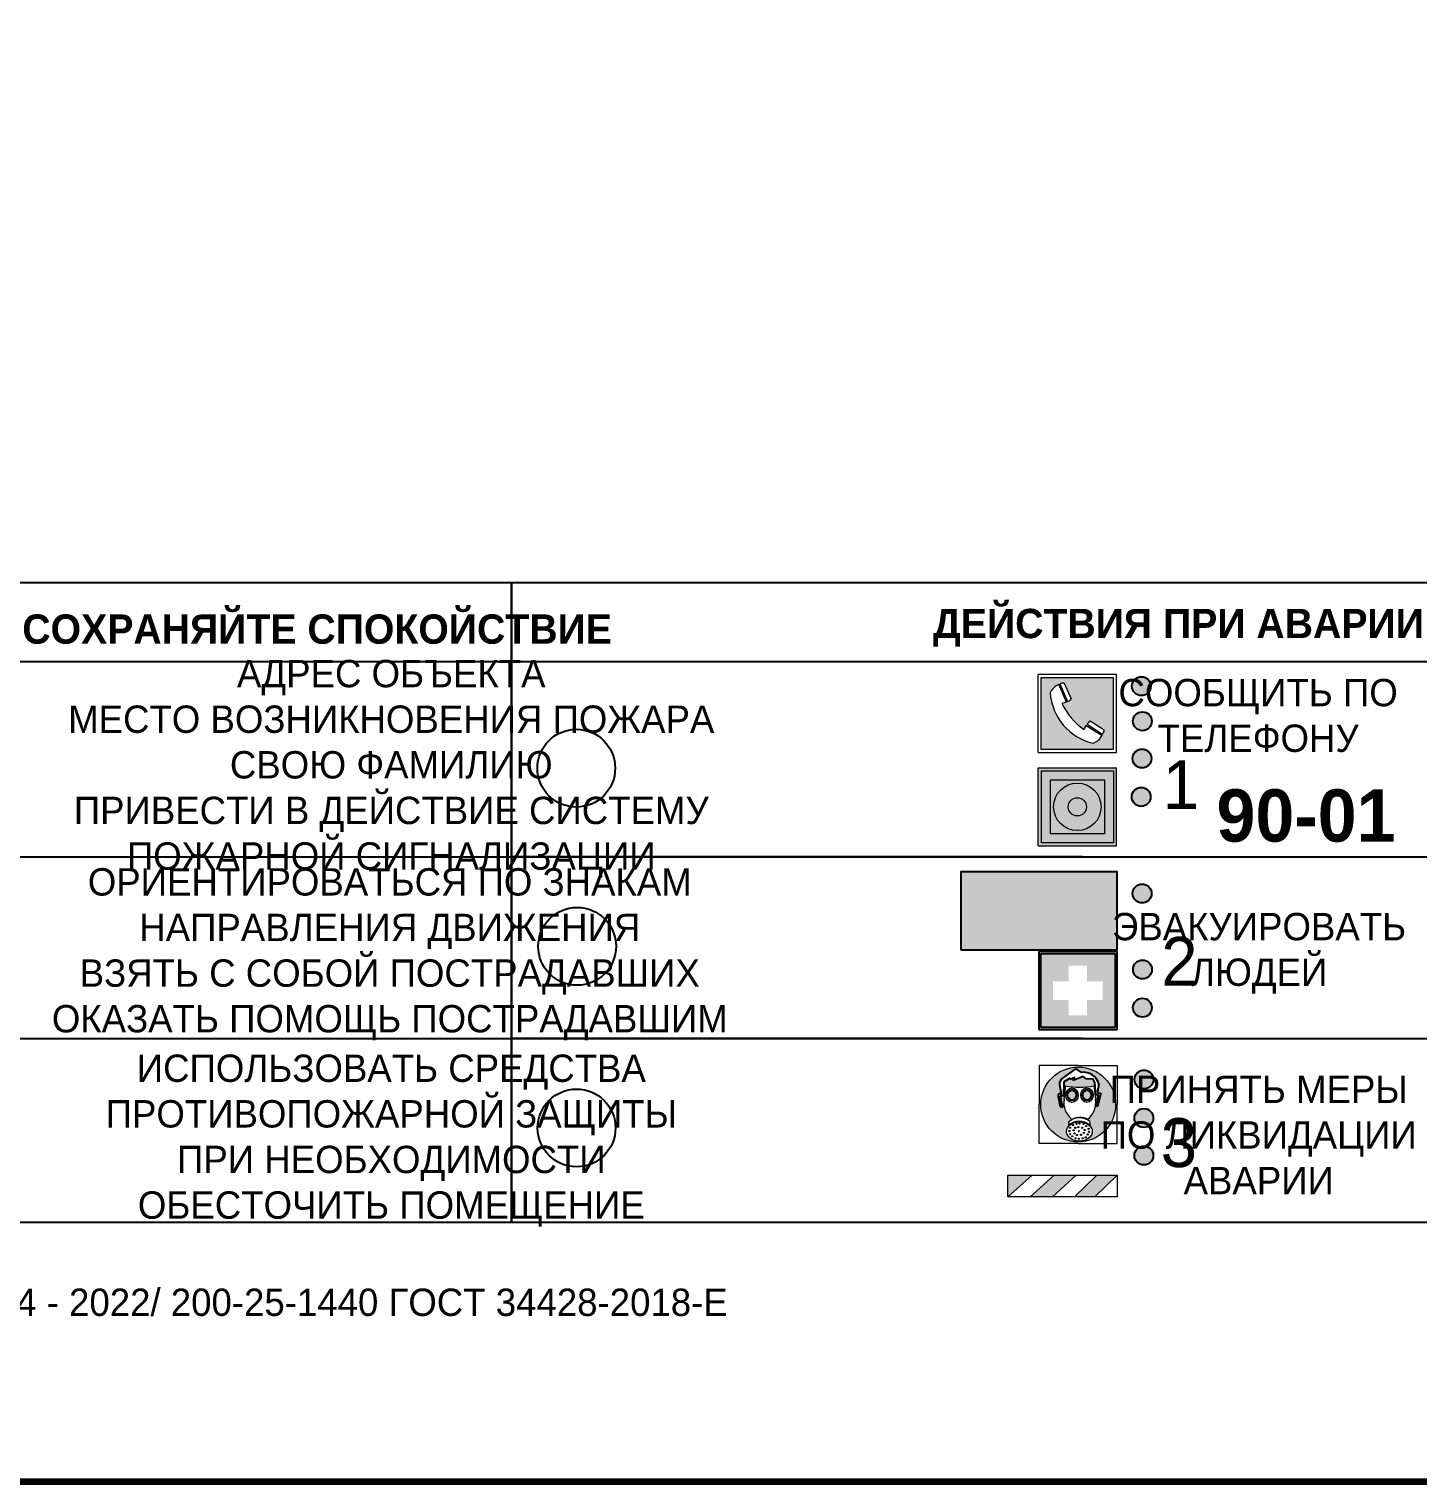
# Model space of a CAD drawing. Header units: millimetres. Extents: x 13810 to 67229, y 12374 to 21950.
# Drawn here: x 17416.5 to 17558.6, y 20273.6 to 20422.3 of the extents above; entities that cross this region are included whole.
import ezdxf

# ---------------------------------------------------------------- set-up
doc = ezdxf.new("R2010")
doc.units = ezdxf.units.MM
doc.styles.add('обычный', font='arial.ttf')

# ---------------------------------------------------------------- blocks, each defined once
blk = doc.blocks.new('A$C38D26F80')
h = blk.add_hatch(color=5)
h.dxf.hatch_style = 1
h.paths.add_polyline_path([(-8.77, -4.48, 1), (-0.19, -4.48, 1)])
h.paths.add_polyline_path([(-6.75, -3.58), (-6.75, -3.31), (-6.62, -3.22), (-6.5, -3.22), (-6.42, -3.3), (-6.39, -3.28), (-6.59, -2.23), (-6.59, -2.01), (-6.38, -1.58), (-4.76, -0.4), (-4.13, -0.79, -0.362848), (-2.1, -2.1, -0.201049), (-2.17, -2.48, 0.085434), (-2.26, -3.13), (-1.9, -3.16), (-2.25, -4.7), (-2.4, -4.59), (-2.43, -4.34), (-2.36, -4.34), (-2.14, -3.34), (-2.47, -3.42), (-2.58, -1.95), (-2.77, -1.58), (-3.58, -1.52), (-3.92, -1.26), (-5.05, -1.73), (-4.87, -1.39), (-5.41, -1.6), (-5.41, -1.46), (-6.13, -1.87), (-6.18, -3.5), (-6.56, -3.47), (-6.37, -4.59), (-6.16, -4.43), (-6.16, -4.66), (-6.36, -4.79), (-6.37, -4.8), (-6.51, -4.76)], flags=16)
h.paths.add_polyline_path([(-6.51, -4.76), (-6.36, -4.79), (-6.37, -4.8)], flags=0)
h.paths.add_polyline_path([(-5.92, -2.34, 0.089508), (-2.67, -2.35), (-2.48, -3.88, -0.268602), (-3.4, -6.18, 0.262449), (-5.2, -6.18, -0.268602), (-6.11, -3.88)], flags=16)
edge = h.paths.add_edge_path(flags=16)
edge.add_ellipse((-5.19, -3.41), major_axis=(0, 0.842), ratio=0.848992, start_angle=0, end_angle=360)
edge = h.paths.add_edge_path(flags=0)
edge.add_ellipse((-5.19, -3.39), major_axis=(0, 0.665), ratio=0.853798, start_angle=0, end_angle=360)
edge = h.paths.add_edge_path(flags=0)
edge.add_ellipse((-5.19, -3.4), major_axis=(0, 0.528), ratio=0.864094, start_angle=0, end_angle=360)
edge = h.paths.add_edge_path(flags=16)
edge.add_ellipse((-3.47, -3.4), major_axis=(0, 0.842), ratio=0.848992, start_angle=0, end_angle=360)
h.paths.add_polyline_path([(-3.13, -6.45), (-3.13, -6.84, 0.383174), (-5.57, -6.85), (-5.57, -6.49, -0.369952)], flags=16)
edge = h.paths.add_edge_path(flags=0)
edge.add_ellipse((-3.47, -3.39), major_axis=(0, 0.665), ratio=0.853798, start_angle=0, end_angle=360)
edge = h.paths.add_edge_path(flags=0)
edge.add_ellipse((-3.47, -3.4), major_axis=(0, 0.528), ratio=0.864094, start_angle=0, end_angle=360)
edge = h.paths.add_edge_path(flags=16)
edge.add_ellipse((-4.34, -7.57), major_axis=(-1.48, 0), ratio=0.744955, start_angle=0, end_angle=360)
h.paths.add_polyline_path([(-5.01, -6.85, -1), (-5.15, -6.85, -1)], flags=0)
h.paths.add_polyline_path([(-5.33, -7.14, -1), (-5.47, -7.14, -1)], flags=0)
h.paths.add_polyline_path([(-4.61, -6.71, -1), (-4.74, -6.71, -1)], flags=16)
h.paths.add_polyline_path([(-5.43, -7.51, -1), (-5.57, -7.51, -1)], flags=0)
h.paths.add_polyline_path([(-4.26, -6.67, -1), (-4.4, -6.67, -1)], flags=16)
h.paths.add_polyline_path([(-4.74, -7.14, -1), (-4.88, -7.14, -1)], flags=0)
h.paths.add_polyline_path([(-4.93, -7.43, -1), (-5.07, -7.43, -1)], flags=0)
h.paths.add_polyline_path([(-4.41, -7.07, -1), (-4.54, -7.07, -1)], flags=0)
h.paths.add_polyline_path([(-5.33, -7.87, -1), (-5.46, -7.87, -1)], flags=0)
h.paths.add_polyline_path([(-3.8, -6.71, -1), (-3.94, -6.71, -1)], flags=16)
h.paths.add_polyline_path([(-4.85, -7.78, -1), (-4.98, -7.78, -1)], flags=0)
h.paths.add_polyline_path([(-3.96, -7.14, -1), (-4.1, -7.14, -1)], flags=0)
h.paths.add_polyline_path([(-4.33, -7.53, -1), (-4.47, -7.53, -1)], flags=0)
h.paths.add_polyline_path([(-5.09, -8.12, -1), (-5.23, -8.12, -1)], flags=0)
h.paths.add_polyline_path([(-3.5, -6.94, -1), (-3.64, -6.94, -1)], flags=0)
h.paths.add_polyline_path([(-4.54, -7.97, -1), (-4.68, -7.97, -1)], flags=0)
h.paths.add_polyline_path([(-3.66, -7.39, -1), (-3.8, -7.39, -1)], flags=0)
h.paths.add_polyline_path([(-4.73, -8.35, -1), (-4.86, -8.35, -1)], flags=0)
h.paths.add_polyline_path([(-4.09, -7.96, -1), (-4.23, -7.96, -1)], flags=0)
h.paths.add_polyline_path([(-3.77, -7.74, -1), (-3.91, -7.74, -1)], flags=0)
h.paths.add_polyline_path([(-3.22, -7.27, -1), (-3.35, -7.27, -1)], flags=0)
h.paths.add_polyline_path([(-4.34, -8.4, -1), (-4.47, -8.4, -1)], flags=0)
h.paths.add_polyline_path([(-3.16, -7.61, -1), (-3.3, -7.61, -1)], flags=0)
h.paths.add_polyline_path([(-3.9, -8.35, -1), (-4.04, -8.35, -1)], flags=0)
h.paths.add_polyline_path([(-3.32, -7.91, -1), (-3.46, -7.91, -1)], flags=0)
h.paths.add_polyline_path([(-3.55, -8.23, -1), (-3.69, -8.23, -1)], flags=0)
at = {"color": 5, "lineweight": 5}
for p, q in [((-4.48, 0), (-8.96, 0)), ((-8.96, 0), (-8.96, -4.48)), ((-4.48, 0), (0, 0)), ((0, 0), (0, -4.48)), ((-6.59, -2.01), (-6.38, -1.58)), ((-6.38, -1.58), (-4.76, -0.4)), ((-5.41, -1.46), (-6.13, -1.87)), ((-4.87, -1.39), (-5.41, -1.6)), ((-5.41, -1.6), (-5.41, -1.46)), ((-3.92, -1.26), (-5.05, -1.73)), ((-5.05, -1.73), (-4.87, -1.39)), ((-4.76, -0.4), (-4.13, -0.79)), ((-3.58, -1.52), (-3.92, -1.26)), ((-2.77, -1.58), (-3.58, -1.52)), ((-2.58, -1.95), (-2.77, -1.58)), ((-6.75, -3.31), (-6.62, -3.22)), ((-6.75, -3.58), (-6.75, -3.31)), ((-6.62, -3.22), (-6.5, -3.22)), ((-6.59, -2.23), (-6.59, -2.01)), ((-6.39, -3.28), (-6.59, -2.23)), ((-6.5, -3.22), (-6.42, -3.3)), ((-6.42, -3.3), (-6.39, -3.28)), ((-6.13, -1.87), (-6.18, -3.5)), ((-5.92, -2.34), (-6.11, -3.88)), ((-2.67, -2.34), (-2.48, -3.88)), ((-2.47, -3.42), (-2.58, -1.95)), ((-1.9, -3.16), (-2.26, -3.13)), ((-2.25, -4.7), (-1.9, -3.16)), ((-8.96, -8.96), (-8.96, -4.48)), ((-6.51, -4.76), (-6.75, -3.58)), ((-6.18, -3.5), (-6.56, -3.47)), ((-6.56, -3.47), (-6.37, -4.59)), ((-6.37, -4.8), (-6.51, -4.76)), ((-6.37, -4.59), (-6.16, -4.43)), ((-6.16, -4.66), (-6.37, -4.8)), ((-6.16, -4.43), (-6.16, -4.66)), ((-2.14, -3.34), (-2.47, -3.42)), ((-2.43, -4.34), (-2.4, -4.59)), ((-2.43, -4.34), (-2.36, -4.34)), ((-2.4, -4.59), (-2.25, -4.7)), ((-2.36, -4.34), (-2.14, -3.34)), ((0, -8.96), (0, -4.48)), ((-5.57, -6.49), (-5.57, -6.85)), ((-3.13, -6.45), (-3.13, -6.84)), ((-4.48, -8.96), (-8.96, -8.96)), ((-4.48, -8.96), (0, -8.96))]:
    blk.add_line(p, q, dxfattribs=at)
at = {"color": 5}
for p, q in [((-6.59, -2.01), (-6.38, -1.58)), ((-6.38, -1.58), (-4.76, -0.4)), ((-5.41, -1.46), (-6.13, -1.87)), ((-4.87, -1.39), (-5.41, -1.6)), ((-5.41, -1.6), (-5.41, -1.46)), ((-3.92, -1.26), (-5.05, -1.73)), ((-5.05, -1.73), (-4.87, -1.39)), ((-4.76, -0.4), (-4.13, -0.79)), ((-3.58, -1.52), (-3.92, -1.26)), ((-2.77, -1.58), (-3.58, -1.52)), ((-2.58, -1.95), (-2.77, -1.58)), ((-6.75, -3.31), (-6.62, -3.22)), ((-6.75, -3.58), (-6.75, -3.31)), ((-6.62, -3.22), (-6.5, -3.22)), ((-6.59, -2.23), (-6.59, -2.01)), ((-6.39, -3.28), (-6.59, -2.23)), ((-6.5, -3.22), (-6.42, -3.3)), ((-6.42, -3.3), (-6.39, -3.28)), ((-6.13, -1.87), (-6.18, -3.5)), ((-2.47, -3.42), (-2.58, -1.95)), ((-2.26, -3.13), (-1.9, -3.16)), ((-1.9, -3.16), (-2.25, -4.7)), ((-6.51, -4.76), (-6.75, -3.58)), ((-6.18, -3.5), (-6.56, -3.47)), ((-6.56, -3.47), (-6.37, -4.59)), ((-6.37, -4.8), (-6.51, -4.76)), ((-6.36, -4.79), (-6.51, -4.76)), ((-6.37, -4.59), (-6.16, -4.43)), ((-6.16, -4.66), (-6.37, -4.8)), ((-6.16, -4.66), (-6.36, -4.79)), ((-6.16, -4.43), (-6.16, -4.66)), ((-2.14, -3.34), (-2.47, -3.42)), ((-2.4, -4.59), (-2.43, -4.34)), ((-2.43, -4.34), (-2.36, -4.34)), ((-2.25, -4.7), (-2.4, -4.59)), ((-2.36, -4.34), (-2.14, -3.34))]:
    blk.add_line(p, q, dxfattribs=at)
at = {"color": 5, "lineweight": 5}
for centre, radius in [((-4.48, -4.48), 4.29), ((-4.67, -6.71), 0.0678), ((-4.33, -6.67), 0.0678), ((-3.87, -6.71), 0.0678), ((-5.5, -7.51), 0.0678), ((-5.4, -7.14), 0.0678), ((-5.4, -7.87), 0.0678), ((-5.16, -8.12), 0.0678), ((-5.08, -6.85), 0.0678), ((-5, -7.43), 0.0678), ((-4.91, -7.78), 0.0678), ((-4.81, -7.14), 0.0678), ((-4.79, -8.35), 0.0678), ((-4.61, -7.97), 0.0678), ((-4.47, -7.07), 0.0678), ((-4.4, -7.53), 0.0678), ((-4.16, -7.96), 0.0678), ((-4.03, -7.14), 0.0678), ((-3.97, -8.35), 0.0678), ((-3.84, -7.74), 0.0678), ((-3.73, -7.39), 0.0678), ((-3.62, -8.23), 0.0678), ((-3.57, -6.94), 0.0678), ((-3.39, -7.91), 0.0678), ((-3.28, -7.27), 0.0678), ((-3.23, -7.61), 0.0678), ((-4.4, -8.4), 0.0678)]:
    blk.add_circle(centre, radius, dxfattribs=at)
at = {"color": 5}
for centre, radius, start, end in [((-3.89, -2.66), 1.88, 17.387, 97.1599), ((-0.35, -3.07), 1.91, 162.2553, 181.7878), ((-2.6, -2.2), 0.511, 326.3906, 11.8614)]:
    blk.add_arc(centre, radius, start, end, dxfattribs=at)
at = {"color": 5, "lineweight": 5}
for centre, radius, start, end in [((-4.28, 6.66), 9.15, 259.6987, 280.1569), ((-0.47, -3.05), 1.79, 161.5846, 182.4584), ((-2.6, -2.2), 0.513, 326.4781, 11.7739), ((-3.66, -4.24), 2.47, 171.573, 231.7124), ((-4.93, -4.24), 2.47, 308.2876, 8.427), ((-4.33, -7.88), 1.87, 50.358, 131.5662), ((-4.34, -8.2), 1.82, 48.4943, 132.3565), ((-4.3, -7.78), 1.83, 60.5889, 119.4111)]:
    blk.add_arc(centre, radius, start, end, dxfattribs=at)
for centre, major_axis, ratio in [((-5.19, -3.41), (0, 0.842), 0.848992), ((-5.19, -3.39), (0, 0.665), 0.853798), ((-5.19, -3.4), (0, 0.528), 0.864094), ((-3.47, -3.4), (0, 0.842), 0.848992), ((-3.47, -3.39), (0, 0.665), 0.853798), ((-3.47, -3.4), (0, 0.528), 0.864094), ((-4.34, -7.57), (-1.48, 0), 0.744955)]:
    blk.add_ellipse(centre, major_axis=major_axis, ratio=ratio, dxfattribs=at)
blk = doc.blocks.new('A$C47DD6509')
at = {"lineweight": 5}
for points in [[(-8.69, 0), (-11.19, 0), (-11.19, -2.22)], [(-4.22, 0), (-6.45, 0), (-8.91, -2.22), (-6.61, -2.22)], [(0, 0), (-2.09, 0), (-4.36, -2.22), (-2.29, -2.22)]]:
    blk.add_hatch(color=242, dxfattribs=at).paths.add_polyline_path(points)
at = {"color": 242, "lineweight": 5}
for p, q in [((-11.19, -2.22), (-8.69, 0)), ((-11.19, -2.22), (-11.19, 0)), ((-11.19, 0), (-8.69, 0)), ((-11.19, 0), (0, 0)), ((-8.91, -2.22), (-6.45, 0)), ((-6.61, -2.22), (-4.22, 0)), ((-4.36, -2.22), (-2.09, 0)), ((-2.29, -2.22), (0, 0)), ((0, 0), (0, -2.22)), ((0, -2.22), (-11.19, -2.22))]:
    blk.add_line(p, q, dxfattribs=at)
blk = doc.blocks.new('A$C32E8229D')
at = {"true_color": 0xffffff}
blk.add_hatch(color=7, dxfattribs=at).paths.add_polyline_path([(0, 0), (0, -8), (16, -8), (16, 0)])
h = blk.add_hatch(color=126)
h.paths.add_polyline_path([(0.2, -0.2), (15.8, -0.2), (15.8, -7.8), (0.2, -7.8)])
h.paths.add_polyline_path([(13.49, -2.05), (12.08, -2.05), (11.37, -2.63, 0.162397), (11.29, -2.84), (11.29, -3.63), (10.35, -3.63), (10.35, -4.05), (11.68, -4.05), (11.68, -3.48), (12.26, -4.28), (11.29, -5.1), (11.29, -6.78), (11.85, -6.78), (11.85, -5.44), (12.8, -4.64), (12.8, -5.94), (14.46, -5.94), (14.46, -5.39), (13.45, -5.39), (13.45, -3.97), (12.46, -2.59), (13.15, -2.59), (13.69, -3.34), (14.18, -3)], flags=16)
h.paths.add_polyline_path([(10.74, -1.82, 1), (11.8, -1.82, 1)], flags=16)
h.paths.add_polyline_path([(9.39, -3.59), (5.99, -3.59), (6.56, -3.03), (5.91, -3.03), (5.1, -3.83), (5.91, -4.64), (6.56, -4.64), (5.99, -4.09), (9.39, -4.09)], flags=16)
h.paths.add_polyline_path([(4.29, -1.08), (1.72, -1.08), (1.72, -6.6), (4.29, -6.6)], flags=16)
at = {"color": 126}
blk.add_lwpolyline([(16, -8), (0, -8), (0, 0), (16, 0)], close=True, dxfattribs=at)
blk = doc.blocks.new('A$C18900ED3')
h = blk.add_hatch(color=126)
h.paths.add_polyline_path([(-0.18, -0.18), (-7.02, -0.18), (-7.02, -7.02), (-0.18, -7.02)])
h.paths.add_polyline_path([(-5.89, -4.46), (-5.89, -2.77), (-4.46, -2.77), (-4.46, -1.31), (-2.77, -1.31), (-2.77, -2.77), (-1.33, -2.77), (-1.33, -4.46), (-2.77, -4.46), (-2.77, -5.89), (-4.46, -5.89), (-4.46, -4.46)], flags=16)
at = {"color": 126}
for p, q in [((-7.2, 0), (-7.2, -7.2)), ((0, 0), (-7.2, 0)), ((0, -7.2), (0, 0)), ((-7.02, -7.02), (-7.02, -0.18)), ((-7.02, -0.18), (-0.18, -0.18)), ((-0.18, -0.18), (-0.18, -7.02)), ((-7.2, -7.2), (0, -7.2)), ((-0.18, -7.02), (-7.02, -7.02))]:
    blk.add_line(p, q, dxfattribs=at)
blk = doc.blocks.new('A$C456E1F9C')
at = {"lineweight": 5}
h = blk.add_hatch(color=242, dxfattribs=at)
h.paths.add_polyline_path([(0.51, -1.47), (0.51, -13.26), (12.29, -13.26), (12.29, -1.47)])
h.paths.add_polyline_path([(5.42, -4.95, -0.254479), (4.78, -5.4), (3.52, -2.53, -0.209735), (4.23, -2.4)], flags=16)
h.paths.add_polyline_path([(8.53, -8.6), (10.87, -10.17), (10.54, -10.76), (8.03, -9.13, -0.192251)], flags=16)
h.paths.add_polyline_path([(4.61, -5.49, 0.005518), (3.87, -5.72, 0.128647), (7.49, -10.01, 0.00809), (7.83, -9.33), (10.47, -10.97, -0.16736), (8.99, -12.25, -0.327862), (1.95, -3.95, -0.166952), (3.36, -2.62)], flags=16)
at = {"color": 242, "lineweight": 5}
for p, q in [((0, -13.77), (0, -0.97)), ((12.8, -0.97), (0, -0.97)), ((12.8, -13.77), (12.8, -0.97)), ((4.61, -5.49), (3.36, -2.62)), ((3.52, -2.53), (4.78, -5.4)), ((4.23, -2.4), (5.42, -4.95)), ((7.83, -9.33), (10.47, -10.97)), ((8.03, -9.13), (10.54, -10.76)), ((10.81, -10.12), (8.53, -8.6)), ((10.54, -10.76), (10.8, -10.3)), ((10.8, -10.3), (10.81, -10.12)), ((0, -13.77), (12.8, -13.77))]:
    blk.add_line(p, q, dxfattribs=at)
blk.add_lwpolyline([(0.51, -1.47), (12.29, -1.47), (12.29, -13.26), (0.51, -13.26)], close=True, dxfattribs=at)
for centre, radius, start, end in [((4.02, -3.27), 0.891, 76.3284, 123.7092), ((4.59, -5.34), 2.99, 114.2845, 152.1974), ((11.12, -3.31), 9.19, 183.9915, 256.6009), ((14.98, -39.1), 35.17, 107.1487, 108.4135), ((13.86, -0.94), 11.08, 205.5536, 234.8762), ((4.68, -4.59), 0.824, 276.9621, 334.0723), ((-13.31, 0.8), 23.44, 332.5487, 334.4027), ((8.94, -9.5), 0.989, 114.4092, 157.9388), ((7.87, -9.46), 3, 291.9291, 329.9329)]:
    blk.add_arc(centre, radius, start, end, dxfattribs=at)
blk = doc.blocks.new('A$C54414219')
at = {"true_color": 0xffffff}
h = blk.add_hatch(color=7, dxfattribs=at)
h.paths.add_polyline_path([(2.39, -9.45), (2.39, -18.3), (11.23, -18.3), (11.23, -9.45)], flags=0)
h.paths.add_polyline_path([(10.71, -13.87, -1), (2.92, -13.87, -1)], flags=0)
h.paths.add_polyline_path([(8.3, -13.87, -1), (5.33, -13.87, -1)], flags=0)
h.paths.add_polyline_path([(0.41, -7.47), (0.41, -20.27), (13.21, -20.27), (13.21, -7.47)])
h.paths.add_polyline_path([(0.92, -19.77), (12.71, -19.77), (12.71, -7.98), (0.92, -7.98)], flags=16)
h.paths.add_polyline_path([(11.23, -9.45), (11.23, -18.3), (2.39, -18.3), (2.39, -9.45)], flags=0)
at = {"lineweight": 5}
h = blk.add_hatch(color=242, dxfattribs=at)
h.paths.add_polyline_path([(12.71, -7.98), (0.92, -7.98), (0.92, -19.77), (12.71, -19.77)])
h.paths.add_polyline_path([(11.23, -18.3), (2.39, -18.3), (2.39, -9.45), (11.23, -9.45)], flags=16)
h.paths.add_polyline_path([(10.71, -13.87, -1), (2.92, -13.87, -1)], flags=0)
h.paths.add_polyline_path([(8.3, -13.87, -1), (5.33, -13.87, -1)], flags=0)
at = {"true_color": 0xffffff}
h = blk.add_hatch(color=7, dxfattribs=at)
h.paths.add_polyline_path([(2.39, -9.45), (2.39, -18.3), (11.23, -18.3), (11.23, -9.45)])
h.paths.add_polyline_path([(10.71, -13.87, -1), (2.92, -13.87, -1)], flags=16)
h.paths.add_polyline_path([(8.3, -13.87, -1), (5.33, -13.87, -1)], flags=0)
at = {"lineweight": 5}
h = blk.add_hatch(color=242, dxfattribs=at)
h.paths.add_polyline_path([(2.92, -13.87, 1), (10.71, -13.87, 1)])
h.paths.add_polyline_path([(8.3, -13.87, -1), (5.33, -13.87, -1)], flags=16)
at = {"color": 242, "lineweight": 5}
for p, q in [((0.41, -20.27), (0.41, -7.47)), ((0.41, -7.47), (13.21, -7.47)), ((0.41, -7.47), (13.21, -7.47)), ((13.21, -20.27), (13.21, -7.47)), ((0.41, -20.27), (13.21, -20.27))]:
    blk.add_line(p, q, dxfattribs=at)
for points in [[(0.92, -7.98), (12.71, -7.98), (12.71, -19.77), (0.92, -19.77)], [(2.39, -9.45), (11.23, -9.45), (11.23, -18.3), (2.39, -18.3)]]:
    blk.add_lwpolyline(points, close=True, dxfattribs=at)
for radius in [3.89, 1.49]:
    blk.add_circle((6.81, -13.87), radius, dxfattribs=at)

msp = doc.modelspace()

# ---------------------------------------------------------------- hatches: boundary and pattern name
at = {"lineweight": 0}
h = msp.add_hatch(color=256, dxfattribs=at)
h.dxf.hatch_style = 1
h.paths.add_polyline_path([(17529.34, 20355.03, 1), (17531.27, 20355.03, 1)])
h = msp.add_hatch(color=256, dxfattribs=at)
h.dxf.hatch_style = 1
h.paths.add_polyline_path([(17529.45, 20351.44, 1), (17531.38, 20351.44, 1)])
h = msp.add_hatch(color=256, dxfattribs=at)
h.dxf.hatch_style = 1
h.paths.add_polyline_path([(17529.41, 20347.63, 1), (17531.34, 20347.63, 1)])
h = msp.add_hatch(color=256, dxfattribs=at)
h.dxf.hatch_style = 1
h.paths.add_polyline_path([(17529.33, 20343.7, 1), (17531.26, 20343.7, 1)])
h = msp.add_hatch(color=256, dxfattribs=at)
h.dxf.hatch_style = 1
h.paths.add_polyline_path([(17529.41, 20333.82, 1), (17531.34, 20333.82, 1)])
h = msp.add_hatch(color=256, dxfattribs=at)
h.dxf.hatch_style = 1
h.paths.add_polyline_path([(17529.45, 20326.04, 1), (17531.38, 20326.04, 1)])
h = msp.add_hatch(color=256, dxfattribs=at)
h.dxf.hatch_style = 1
h.paths.add_polyline_path([(17529.44, 20322.13, 1), (17531.38, 20322.13, 1)])
h = msp.add_hatch(color=256, dxfattribs=at)
h.dxf.hatch_style = 1
h.paths.add_polyline_path([(17529.6, 20314.78, 1), (17531.53, 20314.78, 1)])
h = msp.add_hatch(color=256, dxfattribs=at)
h.dxf.hatch_style = 1
h.paths.add_polyline_path([(17529.6, 20310.84, 1), (17531.53, 20310.84, 1)])
h = msp.add_hatch(color=256, dxfattribs=at)
h.dxf.hatch_style = 1
h.paths.add_polyline_path([(17529.6, 20307, 1), (17531.53, 20307, 1)])

# ---------------------------------------------------------------- linework, layer by layer
at = {"color": 2, "lineweight": 100}
msp.add_lwpolyline([(17296.73, 20668.6), (17896.73, 20668.6), (17896.73, 20273.6), (17296.73, 20273.6)], close=True, dxfattribs=at)
for points in [[(17322.1, 20357.56), (17465.86, 20357.56), (17465.86, 20365.61), (17322.1, 20365.61)], [(17465.86, 20357.56), (17609.63, 20357.56), (17609.63, 20365.61), (17465.86, 20365.61)], [(17322.1, 20357.56), (17465.86, 20357.56), (17465.86, 20300.16), (17322.1, 20300.16)], [(17465.86, 20357.56), (17609.63, 20357.56), (17609.63, 20300.16), (17465.86, 20300.16)]]:
    msp.add_lwpolyline(points, close=True)
for points in [[(17380.51, 20337.57), (17322.1, 20337.57), (17465.86, 20337.57)], [(17524.28, 20337.57), (17465.86, 20337.57), (17609.63, 20337.57)], [(17380.51, 20318.99), (17322.1, 20318.99), (17465.86, 20318.99)], [(17524.28, 20318.99), (17465.86, 20318.99), (17609.63, 20318.99)]]:
    msp.add_lwpolyline(points)
for centre, radius in [((17530.31, 20355.03), 0.966), ((17530.41, 20351.44), 0.966), ((17472.49, 20346.64), 3.98), ((17530.37, 20347.63), 0.966), ((17530.29, 20343.7), 0.966), ((17530.38, 20333.82), 0.966), ((17472.58, 20328.41), 3.98), ((17530.42, 20326.04), 0.966), ((17530.41, 20322.13), 0.966), ((17530.57, 20314.78), 0.966), ((17472.52, 20309.83), 3.98), ((17530.56, 20310.84), 0.966), ((17530.56, 20307), 0.966)]:
    msp.add_circle(centre, radius)

# ---------------------------------------------------------------- block references
for name, p, xscale, yscale, zscale in [('A$C456E1F9C', (17519.75, 20356.84), 0.625, 0.625, 0.625), ('A$C54414219', (17519.5, 20351.35), 0.625, 0.625, 0.625), ('A$C18900ED3', (17527.82, 20327.89), 1.111111111007631, 1.111111111007631, 1.111111111007631), ('A$C38D26F80', (17527.84, 20316.22), 0.8928571427240968, 0.8928571427240968, 0.8928571427240968)]:
    msp.add_blockref(name, p, dxfattribs=dict(xscale=xscale, yscale=yscale, zscale=zscale))
at = {"xscale": -1}
msp.add_blockref('A$C32E8229D', (17527.82, 20336.04), dxfattribs=at)
at = {"color": 242, "true_color": 0xc1121c}
msp.add_blockref('A$C47DD6509', (17527.84, 20305), dxfattribs=at)

# ---------------------------------------------------------------- texts
at = {"lineweight": 0, "attachment_point": 5, "style": 'обычный'}
for s, insert, char_height, width in [('{\\fProxima Nova Rg|b1|i0|c204|p2;ДЕЙСТВИЯ ПРИ АВАРИИ: СОХРАНЯЙТЕ СПОКОЙСТВИЕ\\H1.6644x; }', (17565.48, 20361.01), 3, 175.1736), ('{\\fProxima Nova Rg|b1|i0|c204|p2;ДЕЙСТВИЯ ПРИ ПОЖАРЕ: СОХРАНЯЙТЕ СПОКОЙСТВИЕ\\H1.6644x; }', (17419.26, 20360.44), 3, 175.1736), ('\\pi-8.4,l8.4,t8.4;{\\fProxima Nova Rg|b0|i0|c204|p2;АДРЕС ОБЪЕКТА\\PМЕСТО ВОЗНИКНОВЕНИЯ ПОЖАРА \\PСВОЮ ФАМИЛИЮ\\PПРИВЕСТИ В ДЕЙСТВИЕ СИСТЕМУ \\PПОЖАРНОЙ СИГНАЛИЗАЦИИ}', (17453.56, 20346.58), 2.8, 126.6484), ('{\\fProxima Nova Rg|b0|i0|c204|p2;СООБЩИТЬ ПО \\PТЕЛЕФОНУ}', (17542.25, 20352.02), 2.8, 126.6484), ('{\\fProxima Nova Rg|b0|i0|c204|p2;1\\H1.1667x; }', (17534.35, 20344.95), 5, 126.6484), ('{\\fProxima Nova Rg|b1|i0|c204|p2;\\H1.0714x;90-01\\fProxima Nova Rg|b0|i0|c204|p2;\\H0.93331x; \\H1.3449x; }', (17547.15, 20341.76), 5, 126.6484), ('\\pi-8.4,l8.4,t8.4;{\\fProxima Nova Rg|b0|i0|c204|p2;ОРИЕНТИРОВАТЬСЯ ПО ЗНАКАМ \\PНАПРАВЛЕНИЯ ДВИЖЕНИЯ\\PВЗЯТЬ С СОБОЙ ПОСТРАДАВШИХ\\PОКАЗАТЬ ПОМОЩЬ ПОСТРАДАВШИМ}', (17453.41, 20327.6), 2.8, 126.6484), ('{\\fProxima Nova Rg|b0|i0|c204|p2;ЭВАКУИРОВАТЬ \\PЛЮДЕЙ}', (17542.35, 20327.69), 2.8, 126.6484), ('{\\fProxima Nova Rg|b0|i0|c204|p2;2\\H1.1967x; }', (17534.2, 20326.87), 5, 126.6484), ('\\pi-8.4,l8.4,t8.4;{\\fProxima Nova Rg|b0|i0|c204|p2;ИСПОЛЬЗОВАТЬ СРЕДСТВА \\PПРОТИВОПОЖАРНОЙ ЗАЩИТЫ \\PПРИ НЕОБХОДИМОСТИ \\PОБЕСТОЧИТЬ ПОМЕЩЕНИЕ}', (17453.57, 20308.53), 2.8, 126.6484), ('{\\fProxima Nova Rg|b0|i0|c204|p2;ПРИНЯТЬ МЕРЫ \\PПО ЛИКВИДАЦИИ \\PАВАРИИ}', (17542.31, 20309.11), 2.8, 126.6484), ('{\\fProxima Nova Rg|b0|i0|c204|p2;3\\H1.1967x; }', (17534.14, 20308.29), 5, 126.6484), ('\\pi-8.4,l8.4,t8.4;{\\fProxima Nova Rg|b0|i0|c204|p2;ИЗГОТОВИТЕЛЬ: ИП АНДРЕЕВ А. А.\\fProxima Nova Rg|b0|i0|c0|p2; \\fProxima Nova Rg|b0|i0|c204|p2;ФП-24 - 2022/ 200-25-1440 ГОСТ 34428-2018-Е\\H1.2266x; }', (17413.95, 20291.58), 2.8, 191.3484)]:
    msp.add_mtext(s, dxfattribs=dict(at, insert=insert, char_height=char_height, width=width))

doc.saveas('drawing.dxf')
